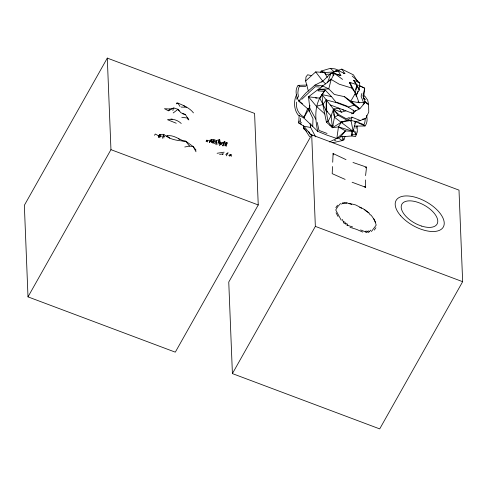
<?xml version="1.0" encoding="UTF-8"?>
<svg xmlns="http://www.w3.org/2000/svg" width="487" height="487" viewBox="0 0 487 487"><rect width="100%" height="100%" fill="white"/><g stroke="black" fill="none" stroke-linecap="round" stroke-linejoin="round"><path stroke-width="0.73" d="M225.627 145.363L225.633 144.042L224.513 145.059M351.912 131.606L351.882 135.964L355.589 136.603L357.33 131.837L357.16 125.969M358.889 85.286L364.708 88.214L362.979 95.902L365.274 102.343L359.826 108.778L354.737 111.292L348.114 107.043L336.365 102.629L331.458 96.609L325.139 90.022L322.035 94.588L326.229 99.938L326.107 110.61L327.988 121.397L332.475 127.728L338.453 126.864L353.112 131.35L355.705 121.653L360.258 120.526L365.84 118.329L368.762 112.071L368.61 104.626L367.673 100.121L364.964 96.304L363.679 95.695M303.486 125.701L303.407 128.501L306.749 131.368M308.368 91.075L305.635 80.982L315.686 71.899L324.445 72.539L333.753 71.973L337.954 70.53L340.882 75.473L334.478 73.409L331.19 79.46L308.502 96.803L316.416 106.33L322.82 104.486L326.229 99.938L330.216 104.924L353.227 113.587L353.337 110.117M352.29 131.429L351.882 135.964L340.583 136.871L336.821 138.509L326.765 135.057L317.682 131.326L312.715 126.413L312.989 118.7L308.569 109.545L298.756 101.101A39.21 19.663 29.4 0 1 298.129 85.359L307.151 85.055M213.939 141.254L213.994 139.775L211.638 139.465L209.118 140.603M332.718 162.25L333.071 153.527L346.007 159.639M332.53 166.56L332.189 173.658L345.143 179.405M317.682 131.326C315.107 119.09 314.115 105.137 322.035 94.588L331.458 96.609M299.146 115.522L298.738 122.998L304.022 126.267L310.292 134.242L312.715 135.812M352.125 75.954L359.729 82.887L359.284 90.01L355.808 95.336M300.625 118.384L300.357 121.987L301.459 122.785M310.864 124.027L310.615 127.454L315.631 136.835M305.635 80.982L305.988 76.964L307.626 74.779L311.479 75.643M216.191 144.803L216.624 140.493L219.655 139.507L220.313 144.615L219.387 145.656M351.876 113.946L352.01 112.607M211.334 142.374L211.638 139.465L209.483 142.508M356.058 128.458L356.301 126.218M363.539 98.946L364.708 88.214L358.998 85.566M365.573 175.612L366.541 167.138L352.984 162.475M365.347 118.444L364.885 122.097L364.014 124.684L358.7 122.633M351.985 117.184L347.091 120.228L341.284 122.237L338.453 126.864L336.821 138.509L345.484 130.9L353.112 131.35L351.054 120.368L351.985 117.184L360.258 120.526M225.414 145.424L225.633 144.042M359.729 82.887L353.635 80.264L356.868 84.683L355.09 94.417M342.927 136.39L342.197 140.597L332.846 142.703M226.589 144.901L227.021 142.788L224.781 141.918L219.935 142.971L219.655 139.507L218.821 140.725M213.269 143.221L213.994 139.775L216.624 140.493L215.674 144.146M355.766 89.693L356.868 84.683L349.55 82.273L351.894 88.104L355.492 93.12L359.059 102.751L365.274 102.343L363.022 104.328M213.33 142.758L213.61 141.547L214.992 141.254M299.249 120.904L298.738 122.998L301.307 124.13M226.09 146.465L227.021 142.788L225.737 143.586M296.711 99.184L297.247 97.102M158.397 137.267L158.768 135.903L160.126 134.375L163.735 134.321C169.993 139.86 177.901 140.706 185.821 141.23L193.242 146.624L196.042 150.148M361.89 93.425L361.123 96.268L363.491 102.507M356.167 96.566L357.884 91.148M320.653 72.49L321.097 71.102L330.332 68.35L335.019 68.904L339.165 70.463M211.206 140.804L211.638 139.465L212.387 143.105M162.335 138.32L163.735 134.321L163.863 138.022M329.474 141.96L338.081 137.766L342.197 140.597L343.84 139.927L345.1 136.372M312.715 126.413L303.766 117.903L308.569 109.545L310.018 105.588M327.416 82.869L330.947 73.342L337.954 70.53L344.918 73.561L341.795 69.111L333.753 71.973M217.805 144.322L219.655 139.507M329.748 80.392L330.277 79.034M296.729 94.411C293.454 100.712 293.783 109.362 298.19 115.054L303.766 117.903L307.681 108.54M166.828 136.104L166.974 135.763C172.745 134.771 177.7 138.375 182.692 140.585M222.955 146.015L224.781 141.918L220.313 144.615L220.063 143.519M223.101 145.089L223.728 143.726M159.182 136.433L160.126 134.375L160.631 136.36M154.562 135.307L155.219 134.016L158.768 135.903L159.998 137.797M375.903 227.721L374.29 230.095M335.847 207.693L337.546 205.179M226.327 155.852L228.086 152.717L226.966 153.734M107.298 58.105L24.35 205.313L28.003 296.869L175.302 352.162L258.244 204.954L254.591 113.404L107.298 58.105L110.951 149.661L28.003 296.869M311.698 134.838L228.756 282.046L232.409 373.596L379.702 428.895L462.65 281.687L458.998 190.131L311.698 134.838L315.351 226.394L232.409 373.596M206.062 141.37L206.75 140.195L208.521 140.5M308.995 111.48L309.738 110.239M229.827 156.181L230.917 154.373L231.69 156.321M222.48 145.698L224.781 141.918L223.728 142.892M217.92 142.399L218.7 141.169L220.069 144.584L221.396 144.067M354.603 123.333L355.705 121.653L365.055 125.987A39.21 19.663 29.4 0 0 366.504 115.376M355.705 121.653L351.054 120.368L341.284 122.237L332.475 127.728L331.087 115.851L326.107 110.61L319.782 98.167L325.139 90.022L318.072 89.407L328.762 88.865L334.301 94.435L344.449 96.67L350.804 101.156L359.826 108.778L354.189 105.137L344.449 96.67M353.227 113.587L355.833 110.397M224.933 145.747L227.021 142.788L225.865 143.756M321.572 87.082L322.479 85.87L328.762 88.865L331.19 79.46L339.214 84.202L351.894 88.104M341.557 204.181L342.611 203.042L344.741 202.854L346.336 203.262L346.908 202.872L351.717 204.497M370.826 230.12L368.58 232.451L366.078 230.984L365.268 231.788L360.587 229.943M169.829 109.009L164.454 108.698L168.417 110.817L169.829 109.009L173.938 107.998L178.035 109.313L180.908 112.759L185.383 114.536L188.859 119.954M214.097 143.689L216.624 140.493M340.583 136.871L345.484 130.9L338.453 126.864M225.791 154.744L226.735 153.642M371.411 231.538L376.195 225.122C375.27 221.378 373.31 217.713 370.747 214.84M321.718 82.187L330.947 73.342L334.478 73.409L342.604 79.411M308.569 109.545L309.835 108.351L308.502 96.803L319.782 98.167M301.684 99.451L315.144 86.735L319.338 86.99M229.255 155.901L230.917 154.373L228.933 155.426M336.827 71.552L337.954 70.53M209.66 142.064L211.328 140.585L212.119 142.581M325.687 83.965L322.759 81.134L314.949 85.14L305.678 93.181L298.756 101.101L300.029 100.432M158.525 135.757L160.126 134.375M209.556 141.942L211.328 140.585M173.202 112.947L178.035 109.313L179.222 111.018M320.641 88.817L317.908 90.832L324.561 91.404M176.598 103.865L177.804 103.043C183.416 105.417 189.68 107.895 193.461 112.887M229.06 155.536L230.917 154.373M332.049 126.45L333.291 125.695M340.553 203.505L337.722 206.683L335.756 209.946L341.217 220.203M222.236 154.476L223.35 153.837L219.594 154.403M351.054 120.368L347.091 120.228L338.033 115.249L334.453 117.245L332.475 127.728L326.406 122.091L322.82 104.486L322.035 94.588M365.226 167.869L366.541 167.138M168.417 110.817L173.938 107.998M326.406 122.091L327.988 121.397L331.087 115.851L333.522 109.204L330.216 104.924M349.41 117.489L346.318 118.767L339.116 114.768L333.096 109.472L334.514 108.93M348.114 107.043L354.189 105.137M353.112 131.35L334.453 117.245L333.522 109.204L341.49 112.193L345.898 110.811M322.966 72.399L324.409 71.954M220.112 144.091L221.421 143.738M217.099 153.277L224.142 152.175M334.466 140.518L335.908 140.171M172.447 110.129L173.81 109.806M184.762 146.995L189.48 146.088L193.242 146.624L196.011 151.767M181.255 123.467C177.633 120.052 172.386 118.353 167.51 119.699L176.251 123.229M362.358 119.187L364.556 118.95M345.794 202.957L346.908 202.872M176.3 103.159L177.804 103.043L180.013 106.495M325.31 74.395L330.557 74.054M160.217 136.226L162.134 136.104M305.72 86.436L299.219 86.576L298.275 89.334L297.849 93.005L298.598 97.12M354.207 126.121L365.055 125.987M351.851 134.692L355.875 134.753L355.827 131.38M170.961 119.126L172.24 119.151M181.146 107.091L186.466 107.237M332.566 74.98L333.948 75.028M314.949 85.14L322.479 85.87M349.045 203.304L355.687 204.954L361.774 208.083M181.785 117.312L187.958 118.091L187.988 119.552M182.43 140.798L185.821 141.23L189.48 146.088M343.426 73.348L344.918 73.561M346.677 225.067L352.612 226.948M315.436 97.936L316.94 98.167M329.955 125.378L331.373 125.628M304.022 126.267L310.615 127.454L310.122 123.728M342.611 203.042L344.181 203.371L344.741 202.854L345.24 203.006M330.947 73.342L333.078 73.799M336.627 74.56L340.882 75.473M350.001 227.301L356.661 229.407L362.73 232.08M349.751 83.612L351.139 83.977M326.229 99.938L336.365 102.629M182.765 113.824L185.383 114.536M342.16 219.357L343.353 221.682L344.924 222.127L345.928 224.446M352.911 102.173L350.226 101.387L358.554 108.26L357.294 107.724M359.692 207.486L362.943 208.582L365.147 210.226M351.322 117.19L352.661 117.623M364.282 186.777L365.658 187.276L365.408 179.934M352.113 182.241L365.658 187.276M335.525 70.457L336.913 70.98M336.791 102.246L347.231 106.166M327.075 133.456L318.979 130.406L317.244 122.444M304.813 129.031L303.407 128.501L303.851 127.691L309.61 136.689M110.951 149.661L258.244 204.954M315.351 226.394L462.65 281.687M354.713 121.099L356.703 121.866M365.53 210.621L368.872 212.898L370.223 214.944M211.9 140.822L213.61 141.547M325.523 73.574L324.445 72.539L321.097 71.102L322.26 71.991M298.129 85.359L299.42 85.968M369.615 231.538L368.233 230.875L366.407 232.597L365.268 231.788M341.795 69.111L353.434 74.864L357.44 81.311M163.419 136.019L164.563 136.646M368.872 212.898L364.379 209.428M342.446 109.508L343.676 110.245M304.71 117.294C298.549 114.768 295.706 108.473 296.553 102.112M364.489 101.667L368.61 104.626L364.544 101.32M299.505 101.466L302.451 103.731M308.344 108.26L309.519 109.161M341.344 121.628L342.538 122.572M183.392 105.32L184.53 106.227M357.908 101.765L359.059 102.751L350.804 101.156L355.492 93.12L349.55 82.273M166.974 135.763L169.738 138.144M330.332 68.35L334.082 71.711M316.416 106.33L324.859 113.995M178.285 138.509L179.344 139.525M364.045 98.167L365.42 99.829M315.686 71.899L322.759 81.134M338.033 115.249L333.522 109.204L338.922 108.163L341.49 112.193M327.526 111.669L326.704 110.531L326.576 100.365M373.839 218.803L375.702 222.656M308.715 131.648L310.292 134.242M324.445 72.539L327.307 77.396M353.635 80.264L355.522 83.514M357.026 86.114L359.284 90.01L356.868 84.683M336.054 212.764L337.996 216.472M309.835 108.351L315.777 119.199M207.687 141.96L206.75 140.195L206.786 141.607M353.367 129.463L355.875 134.753M347.803 225.231L347.158 223.88L343.925 223.198L343.353 221.682M333.071 153.527L333.656 154.89M218.7 141.169L219.004 142.405M350.062 119.912L350.348 121.36M333.333 110.89L333.571 112.314M333.808 113.733L334.167 115.863M343.664 138.466L343.84 139.927M158.768 135.903L158.805 137.358M421.766 226.126L418.181 224.787A20.211 10.136 29.4 0 1 403.693 202.306A20.211 10.136 29.4 0 1 434.757 213.927A20.211 10.136 29.4 0 1 421.766 226.126M400.631 215.698A27.083 13.581 29.4 0 0 442.592 228.056A27.083 13.581 29.4 0 0 415.91 197.418A27.083 13.581 29.4 0 0 400.631 215.698"/></g></svg>
